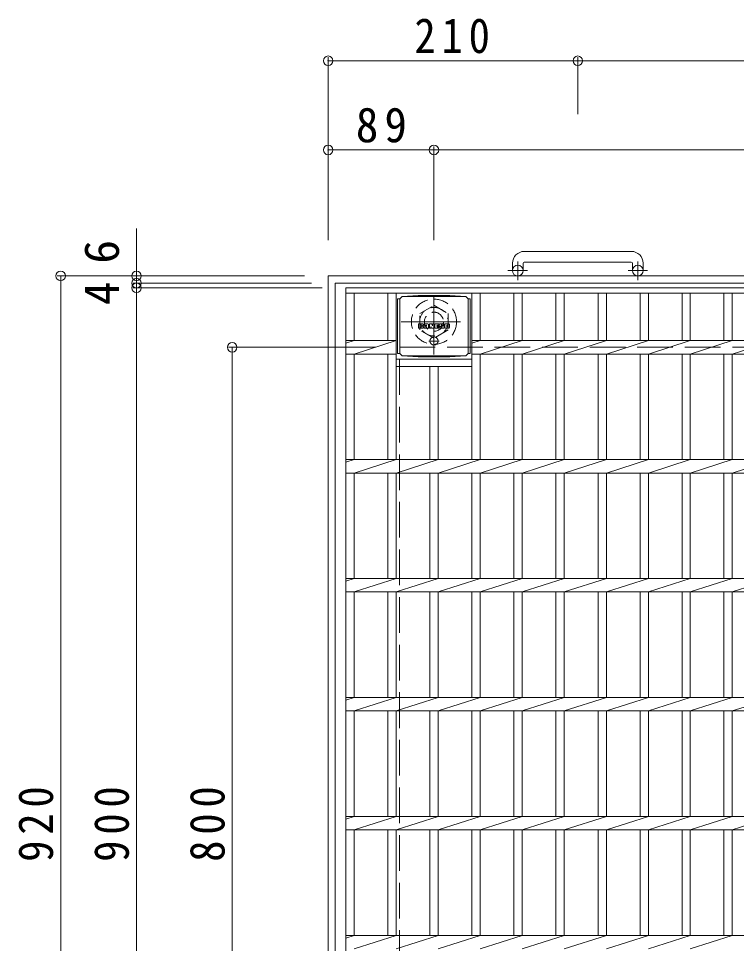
# Model space of a CAD drawing. Units: millimetres at full size, sheet at 1:10. Extents: x -2312 to 2340, y -1941 to 1789.
# Drawn here: x -1618 to -1014, y 1011 to 1789 of the extents above; entities that cross this region are included whole.
import ezdxf
from ezdxf.enums import TextEntityAlignment as Align

# ---------------------------------------------------------------- set-up
doc = ezdxf.new("R2010")
doc.units = ezdxf.units.MM
doc.header["$LTSCALE"] = 10
doc.header["$PDMODE"] = 32
doc.header["$PDSIZE"] = 8
for name, pattern in [('CHAIN1', [8, 5, -1, 1, -1]), ('DASHED1', [1.8, 1.2, -0.6]), ('DASHED3', [4, 3, -1])]:
    doc.linetypes.add(name, pattern=pattern)
for name, color, linetype, lineweight in [('C-1', 2, 'Continuous', 9), ('C-2', 3, 'Continuous', 9), ('C-4', 7, 'Continuous', 9), ('C-9', 2, 'Continuous', 9), ('C-F', 7, 'Continuous', 9)]:
    doc.layers.add(name, color=color, linetype=linetype, lineweight=lineweight)
doc.styles.add('ＭＳ ゴシック', font='')
doc.styles.get('ＭＳ ゴシック').set_extended_font_data('MS Gothic')

msp = doc.modelspace()

# ---------------------------------------------------------------- linework, layer by layer
at = {"layer": 'C-1'}
for p, q in [((-1102.39, 1593.06), (-1192.39, 1593.06)), ((-1202.39, 1583.06), (-1202.39, 1576.96)), ((-1193.39, 1583.06), (-1193.39, 1576.96)), ((-1192.39, 1584.06), (-1102.39, 1584.06)), ((-1101.39, 1583.06), (-1101.39, 1576.96)), ((-1092.39, 1583.06), (-1092.39, 1576.96)), ((-1357.39, 1572.46), (-437.39, 1572.46)), ((-1357.39, 652.46), (-1357.39, 1572.46)), ((-1351.39, 658.46), (-1351.39, 1566.46)), ((-1351.39, 1566.46), (-443.39, 1566.46))]:
    msp.add_line(p, q, dxfattribs=at)
at = {"layer": 'C-1', "linetype": 'CHAIN1'}
for p, q in [((-1197.89, 1568.85), (-1197.89, 1584.45)), ((-1096.89, 1568.85), (-1096.89, 1584.45)), ((-1189.73, 1576.96), (-1206.14, 1576.96)), ((-1088.73, 1576.96), (-1105.14, 1576.96)), ((-1268.39, 1506.32), (-1268.39, 1561.6)), ((-1296.03, 1533.96), (-1240.76, 1533.96))]:
    msp.add_line(p, q, dxfattribs=at)
at = {"layer": 'C-1', "linetype": 'DASHED1'}
for p, q in [((-1280.39, 1540.89), (-1268.39, 1547.81)), ((-1268.39, 1547.81), (-1256.39, 1540.89)), ((-1280.39, 1527.03), (-1280.39, 1540.89)), ((-1256.39, 1540.89), (-1256.39, 1527.03)), ((-1268.39, 1520.1), (-1280.39, 1527.03)), ((-1256.39, 1527.03), (-1268.39, 1520.1))]:
    msp.add_line(p, q, dxfattribs=at)
at = {"layer": 'C-1', "linetype": 'DASHED3'}
msp.add_line((-1297.39, 1512.46), (-497.39, 1512.46), dxfattribs=at)
msp.add_lwpolyline([(-497.39, 712.46), (-1297.39, 712.46), (-1297.39, 1512.46)], dxfattribs=at)
at = {"layer": 'C-1'}
for centre in [(-1197.89, 1576.96), (-1096.89, 1576.96)]:
    msp.add_circle(centre, 4.5, dxfattribs=at)
at = {"layer": 'C-1', "linetype": 'DASHED1'}
for radius in [19, 12, 8]:
    msp.add_circle((-1268.39, 1533.96), radius, dxfattribs=at)
at = {"layer": 'C-1'}
for centre, radius, start, end in [((-1192.39, 1583.06), 10, 90, 180), ((-1102.39, 1583.06), 10, 0, 90), ((-1192.39, 1583.06), 1, 90, 180), ((-1102.39, 1583.06), 1, 0, 90)]:
    msp.add_arc(centre, radius, start, end, dxfattribs=at)
at = {"layer": 'C-2'}
for p, q in [((-452.39, 1562.46), (-1342.39, 1562.46)), ((-1342.39, 1562.46), (-1342.39, 662.46)), ((-452.39, 1557.96), (-1342.39, 1557.96)), ((-1307.19, 1518.12), (-1307.19, 1557.96)), ((-1300.19, 1418.12), (-1300.19, 1557.96)), ((-1236.59, 1418.12), (-1236.59, 1557.96)), ((-1229.59, 1518.12), (-1229.59, 1557.96)), ((-1201.19, 1518.12), (-1201.19, 1557.96)), ((-1194.19, 1518.12), (-1194.19, 1557.96)), ((-1165.79, 1518.12), (-1165.79, 1557.96)), ((-1158.79, 1518.12), (-1158.79, 1557.96)), ((-1130.34, 1518.12), (-1130.34, 1557.96)), ((-1123.34, 1518.12), (-1123.34, 1557.96)), ((-1095.04, 1518.12), (-1095.04, 1557.96)), ((-1088.04, 1518.12), (-1088.04, 1557.96)), ((-1059.74, 1518.12), (-1059.74, 1557.96)), ((-1052.74, 1518.12), (-1052.74, 1557.96)), ((-1024.44, 1518.12), (-1024.44, 1557.96)), ((-1017.44, 1518.12), (-1017.44, 1557.96)), ((-1300.19, 1518.12), (-1342.39, 1518.12)), ((-1335.39, 1506.8), (-1300.19, 1518.12)), ((-1236.59, 1515.87), (-1229.59, 1518.12)), ((-558.19, 1518.12), (-1236.59, 1518.12)), ((-1229.59, 1506.8), (-1194.19, 1518.12)), ((-1194.19, 1506.8), (-1158.79, 1518.12)), ((-1158.79, 1506.8), (-1123.34, 1518.12)), ((-1123.34, 1506.8), (-1088.04, 1518.12)), ((-1088.04, 1506.8), (-1052.74, 1518.12)), ((-1052.74, 1506.8), (-1017.44, 1518.12)), ((-1017.44, 1506.8), (-982.14, 1518.12)), ((-1300.19, 1506.8), (-1342.39, 1506.8)), ((-1335.39, 1418.12), (-1335.39, 1506.8)), ((-1307.19, 1418.12), (-1307.19, 1506.8)), ((-1300.19, 1502.46), (-1236.59, 1502.46)), ((-558.19, 1506.8), (-1236.59, 1506.8)), ((-1229.59, 1418.12), (-1229.59, 1506.8)), ((-1201.19, 1418.12), (-1201.19, 1506.8)), ((-1194.19, 1418.12), (-1194.19, 1506.8)), ((-1165.79, 1418.12), (-1165.79, 1506.8)), ((-1158.79, 1418.12), (-1158.79, 1506.8)), ((-1130.34, 1418.12), (-1130.34, 1506.8)), ((-1123.34, 1418.12), (-1123.34, 1506.8)), ((-1095.04, 1418.12), (-1095.04, 1506.8)), ((-1088.04, 1418.12), (-1088.04, 1506.8)), ((-1059.74, 1418.12), (-1059.74, 1506.8)), ((-1052.74, 1418.12), (-1052.74, 1506.8)), ((-1024.44, 1418.12), (-1024.44, 1506.8)), ((-1017.44, 1418.12), (-1017.44, 1506.8)), ((-1300.19, 1496.46), (-1236.59, 1496.46)), ((-1271.89, 1418.12), (-1271.89, 1496.46)), ((-1264.89, 1418.12), (-1264.89, 1496.46)), ((-1342.39, 1415.87), (-1335.39, 1418.12)), ((-452.39, 1418.12), (-1342.39, 1418.12)), ((-1335.39, 1406.8), (-1300.19, 1418.12)), ((-1300.19, 1406.8), (-1264.89, 1418.12)), ((-452.39, 1406.8), (-1342.39, 1406.8)), ((-1307.19, 1318.12), (-1307.19, 1406.8)), ((-1300.19, 1318.12), (-1300.19, 1406.8)), ((-1271.89, 1318.12), (-1271.89, 1406.8)), ((-1236.59, 1318.12), (-1236.59, 1406.8)), ((-1201.19, 1318.12), (-1201.19, 1406.8)), ((-1165.79, 1318.12), (-1165.79, 1406.8)), ((-1130.34, 1318.12), (-1130.34, 1406.8)), ((-1095.04, 1318.12), (-1095.04, 1406.8)), ((-1059.74, 1318.12), (-1059.74, 1406.8)), ((-1024.44, 1318.12), (-1024.44, 1406.8)), ((-452.39, 1318.12), (-1342.39, 1318.12)), ((-1335.39, 1306.8), (-1300.19, 1318.12)), ((-1300.19, 1306.8), (-1264.89, 1318.12)), ((-452.39, 1306.8), (-1342.39, 1306.8)), ((-1307.19, 1218.12), (-1307.19, 1306.8)), ((-1300.19, 1218.12), (-1300.19, 1306.8)), ((-1271.89, 1218.12), (-1271.89, 1306.8)), ((-1236.59, 1218.12), (-1236.59, 1306.8)), ((-1201.19, 1218.12), (-1201.19, 1306.8)), ((-1165.79, 1218.12), (-1165.79, 1306.8)), ((-1130.34, 1218.12), (-1130.34, 1306.8)), ((-1095.04, 1218.12), (-1095.04, 1306.8)), ((-1059.74, 1218.12), (-1059.74, 1306.8)), ((-1024.44, 1218.12), (-1024.44, 1306.8)), ((-452.39, 1218.12), (-1342.39, 1218.12)), ((-1335.39, 1206.8), (-1300.19, 1218.12)), ((-1300.19, 1206.8), (-1264.89, 1218.12)), ((-1264.89, 1206.8), (-1229.59, 1218.12)), ((-1229.59, 1206.8), (-1194.19, 1218.12)), ((-1194.19, 1206.8), (-1158.79, 1218.12)), ((-1158.79, 1206.8), (-1123.34, 1218.12)), ((-1123.34, 1206.8), (-1088.04, 1218.12)), ((-1088.04, 1206.8), (-1052.74, 1218.12)), ((-1052.74, 1206.8), (-1017.44, 1218.12)), ((-1017.44, 1206.8), (-982.14, 1218.12)), ((-452.39, 1206.8), (-1342.39, 1206.8)), ((-1307.19, 1118.12), (-1307.19, 1206.8)), ((-1300.19, 1118.12), (-1300.19, 1206.8)), ((-1271.89, 1118.12), (-1271.89, 1206.8)), ((-1264.89, 1118.12), (-1264.89, 1206.8)), ((-1236.59, 1118.12), (-1236.59, 1206.8)), ((-1229.59, 1118.12), (-1229.59, 1206.8)), ((-1201.19, 1118.12), (-1201.19, 1206.8)), ((-1194.19, 1118.12), (-1194.19, 1206.8)), ((-1165.79, 1118.12), (-1165.79, 1206.8)), ((-1158.79, 1118.12), (-1158.79, 1206.8)), ((-1130.34, 1118.12), (-1130.34, 1206.8)), ((-1123.34, 1118.12), (-1123.34, 1206.8)), ((-1095.04, 1118.12), (-1095.04, 1206.8)), ((-1088.04, 1118.12), (-1088.04, 1206.8)), ((-1059.74, 1118.12), (-1059.74, 1206.8)), ((-1052.74, 1118.12), (-1052.74, 1206.8)), ((-1024.44, 1118.12), (-1024.44, 1206.8)), ((-1017.44, 1118.12), (-1017.44, 1206.8)), ((-452.39, 1118.12), (-1342.39, 1118.12)), ((-1335.39, 1106.8), (-1300.19, 1118.12)), ((-1300.19, 1106.8), (-1264.89, 1118.12)), ((-1264.89, 1106.8), (-1229.59, 1118.12)), ((-1229.59, 1106.8), (-1194.19, 1118.12)), ((-1194.19, 1106.8), (-1158.79, 1118.12)), ((-1158.79, 1106.8), (-1123.34, 1118.12)), ((-1123.34, 1106.8), (-1088.04, 1118.12)), ((-1088.04, 1106.8), (-1052.74, 1118.12)), ((-1052.74, 1106.8), (-1017.44, 1118.12)), ((-1017.44, 1106.8), (-982.14, 1118.12)), ((-452.39, 1106.8), (-1342.39, 1106.8)), ((-1307.19, 1018.12), (-1307.19, 1106.8)), ((-1300.19, 1018.12), (-1300.19, 1106.8)), ((-1271.89, 1018.12), (-1271.89, 1106.8)), ((-1264.89, 1018.12), (-1264.89, 1106.8)), ((-1236.59, 1018.12), (-1236.59, 1106.8)), ((-1229.59, 1018.12), (-1229.59, 1106.8)), ((-1201.19, 1018.12), (-1201.19, 1106.8)), ((-1194.19, 1018.12), (-1194.19, 1106.8)), ((-1165.79, 1018.12), (-1165.79, 1106.8)), ((-1158.79, 1018.12), (-1158.79, 1106.8)), ((-1130.34, 1018.12), (-1130.34, 1106.8)), ((-1123.34, 1018.12), (-1123.34, 1106.8)), ((-1095.04, 1018.12), (-1095.04, 1106.8)), ((-1088.04, 1018.12), (-1088.04, 1106.8)), ((-1059.74, 1018.12), (-1059.74, 1106.8)), ((-1052.74, 1018.12), (-1052.74, 1106.8)), ((-1024.44, 1018.12), (-1024.44, 1106.8)), ((-1017.44, 1018.12), (-1017.44, 1106.8)), ((-452.39, 1018.12), (-1342.39, 1018.12)), ((-1335.39, 1006.8), (-1300.19, 1018.12)), ((-1300.19, 1006.8), (-1264.89, 1018.12)), ((-1264.89, 1006.8), (-1229.59, 1018.12)), ((-1229.59, 1006.8), (-1194.19, 1018.12)), ((-1194.19, 1006.8), (-1158.79, 1018.12)), ((-1158.79, 1006.8), (-1123.34, 1018.12)), ((-1123.34, 1006.8), (-1088.04, 1018.12)), ((-1088.04, 1006.8), (-1052.74, 1018.12)), ((-1052.74, 1006.8), (-1017.44, 1018.12))]:
    msp.add_line(p, q, dxfattribs=at)
for points in [[(-1342.39, 1515.87), (-1335.39, 1518.12), (-1335.39, 1557.96)], [(-1264.89, 1318.12), (-1264.89, 1406.8), (-1229.59, 1418.12)], [(-1229.59, 1318.12), (-1229.59, 1406.8), (-1194.19, 1418.12)], [(-1194.19, 1318.12), (-1194.19, 1406.8), (-1158.79, 1418.12)], [(-1158.79, 1318.12), (-1158.79, 1406.8), (-1123.34, 1418.12)], [(-1123.34, 1318.12), (-1123.34, 1406.8), (-1088.04, 1418.12)], [(-1088.04, 1318.12), (-1088.04, 1406.8), (-1052.74, 1418.12)], [(-1052.74, 1318.12), (-1052.74, 1406.8), (-1017.44, 1418.12)], [(-1017.44, 1318.12), (-1017.44, 1406.8), (-982.14, 1418.12)], [(-1342.39, 1315.87), (-1335.39, 1318.12), (-1335.39, 1406.8)], [(-1264.89, 1218.12), (-1264.89, 1306.8), (-1229.59, 1318.12)], [(-1229.59, 1218.12), (-1229.59, 1306.8), (-1194.19, 1318.12)], [(-1194.19, 1218.12), (-1194.19, 1306.8), (-1158.79, 1318.12)], [(-1158.79, 1218.12), (-1158.79, 1306.8), (-1123.34, 1318.12)], [(-1123.34, 1218.12), (-1123.34, 1306.8), (-1088.04, 1318.12)], [(-1088.04, 1218.12), (-1088.04, 1306.8), (-1052.74, 1318.12)], [(-1052.74, 1218.12), (-1052.74, 1306.8), (-1017.44, 1318.12)], [(-1017.44, 1218.12), (-1017.44, 1306.8), (-982.14, 1318.12)], [(-1342.39, 1215.87), (-1335.39, 1218.12), (-1335.39, 1306.8)], [(-1342.39, 1115.87), (-1335.39, 1118.12), (-1335.39, 1206.8)], [(-1342.39, 1015.87), (-1335.39, 1018.12), (-1335.39, 1106.8)]]:
    msp.add_lwpolyline(points, dxfattribs=at)
at = {"layer": 'C-4'}
for p, q in [((-1357.39, 1756.35), (-1357.39, 1602.46)), ((-1357.39, 1753.35), (-1147.39, 1753.35)), ((-1147.39, 1756.35), (-1147.39, 1708.35)), ((-1147.39, 1753.35), (-647.39, 1753.35)), ((-1268.39, 1681.35), (-1268.39, 1602.46)), ((-1268.39, 1678.35), (-1357.39, 1678.35)), ((-526.39, 1678.35), (-1268.39, 1678.35)), ((-1518.61, 1612.3), (-1518.61, 1566.46)), ((-1585.4, 1572.46), (-1377.39, 1572.46)), ((-1582.4, 652.46), (-1582.4, 1572.46)), ((-1521.61, 1566.46), (-1371.39, 1566.46)), ((-1518.61, 1566.46), (-1518.61, 1562.46)), ((-1521.61, 1562.46), (-1362.39, 1562.46)), ((-1518.61, 1562.46), (-1518.61, 662.46)), ((-1441.11, 1512.46), (-1317.39, 1512.46)), ((-1438.11, 712.46), (-1438.11, 1512.46))]:
    msp.add_line(p, q, dxfattribs=at)
for p in [(-1357.39, 1753.35), (-1147.39, 1753.35), (-1357.39, 1678.35), (-1268.39, 1678.35), (-1582.4, 1572.46), (-1518.61, 1572.46), (-1518.61, 1566.46), (-1518.61, 1562.46), (-1438.11, 1512.46)]:
    msp.add_point(p, dxfattribs=at)
at = {"layer": 'C-9'}
for p, q in [((-1297.14, 1553.23), (-1295.14, 1555.23)), ((-1295.14, 1555.23), (-1281.68, 1555.91)), ((-1295.14, 1555.23), (-1241.64, 1555.23)), ((-1255.11, 1555.91), (-1281.68, 1555.91)), ((-1241.64, 1555.23), (-1255.11, 1555.91)), ((-1239.64, 1553.23), (-1241.64, 1555.23)), ((-1297.14, 1553.19), (-1298.94, 1553.19)), ((-1298.94, 1553.19), (-1298.94, 1507.27)), ((-1297.14, 1507.23), (-1297.14, 1553.23)), ((-1239.64, 1507.23), (-1239.64, 1553.23)), ((-1239.64, 1553.19), (-1237.84, 1553.19)), ((-1237.84, 1553.19), (-1237.84, 1507.27)), ((-1297.14, 1507.27), (-1298.94, 1507.27)), ((-1297.14, 1507.23), (-1295.14, 1505.23)), ((-1295.14, 1505.23), (-1281.68, 1504.55)), ((-1295.14, 1505.23), (-1241.64, 1505.23)), ((-1255.11, 1504.55), (-1281.68, 1504.55)), ((-1241.64, 1505.23), (-1255.11, 1504.55)), ((-1239.64, 1507.23), (-1241.64, 1505.23)), ((-1239.64, 1507.27), (-1237.84, 1507.27))]:
    msp.add_line(p, q, dxfattribs=at)
at = {"layer": 'C-9', "linetype": 'CHAIN1'}
for p, q in [((-1264.04, 1517.73), (-1272.75, 1517.73)), ((-1268.39, 1521.42), (-1268.39, 1514.04))]:
    msp.add_line(p, q, dxfattribs=at)
at = {"layer": 'C-9'}
msp.add_circle((-1268.39, 1517.73), 3.5, dxfattribs=at)
at = {"layer": 'C-F'}
for p, q in [((-1281.4, 1528.63), (-1281.4, 1531.99)), ((-1279.72, 1532.14), (-1281.25, 1532.14)), ((-1279.56, 1531.99), (-1279.56, 1531.06)), ((-1279.06, 1531.99), (-1279.06, 1531.06)), ((-1277.56, 1532.14), (-1278.9, 1532.14)), ((-1277.4, 1531.99), (-1277.4, 1531.2)), ((-1273.42, 1532.14), (-1276.21, 1532.14)), ((-1272.22, 1531.99), (-1272.22, 1528.63)), ((-1272.07, 1532.14), (-1270.36, 1532.14)), ((-1270.21, 1532.03), (-1269.73, 1530.54)), ((-1269.57, 1531.99), (-1269.57, 1530.56)), ((-1269.41, 1532.14), (-1268.39, 1532.14)), ((-1268.24, 1531.99), (-1268.24, 1528.63)), ((-1267.73, 1528.63), (-1267.73, 1531.99)), ((-1267.57, 1532.14), (-1264.55, 1532.14)), ((-1264.39, 1531.31), (-1264.39, 1531.99)), ((-1260.41, 1532.14), (-1263.46, 1532.14)), ((-1255.91, 1532.14), (-1258.85, 1532.14)), ((-1281.25, 1528.47), (-1279.72, 1528.47)), ((-1279.56, 1528.63), (-1279.56, 1529.72)), ((-1279.07, 1528.63), (-1279.07, 1529.72)), ((-1278.91, 1528.47), (-1277.55, 1528.47)), ((-1277.4, 1528.63), (-1277.4, 1529.56)), ((-1276.73, 1528.63), (-1276.73, 1531.62)), ((-1275.23, 1528.47), (-1276.58, 1528.47)), ((-1275.07, 1530.35), (-1275.07, 1530.89)), ((-1275.07, 1528.63), (-1275.07, 1529.05)), ((-1274.61, 1530.3), (-1275.02, 1530.3)), ((-1274.56, 1530.35), (-1274.56, 1530.89)), ((-1274.56, 1528.63), (-1274.56, 1529.05)), ((-1274.4, 1528.47), (-1273.05, 1528.47)), ((-1272.9, 1528.63), (-1272.9, 1531.62)), ((-1271.06, 1528.47), (-1272.07, 1528.47)), ((-1270.91, 1528.63), (-1270.91, 1529.54)), ((-1270.42, 1528.59), (-1270.71, 1529.57)), ((-1268.39, 1528.47), (-1270.27, 1528.47)), ((-1267.57, 1528.47), (-1264.56, 1528.47)), ((-1264.55, 1531.15), (-1265.67, 1531.15)), ((-1264.55, 1530.71), (-1265.67, 1530.71)), ((-1264.55, 1529.91), (-1265.67, 1529.91)), ((-1264.56, 1529.48), (-1265.67, 1529.48)), ((-1264.41, 1528.63), (-1264.41, 1529.32)), ((-1264.39, 1530.06), (-1264.39, 1530.55)), ((-1263.89, 1529.49), (-1263.89, 1529)), ((-1263.73, 1529.64), (-1262.38, 1529.64)), ((-1261.88, 1529.97), (-1263.46, 1529.97)), ((-1260.31, 1528.47), (-1263.37, 1528.47)), ((-1262.23, 1530.8), (-1262.23, 1531.21)), ((-1262.22, 1529.49), (-1262.22, 1529.38)), ((-1262.07, 1530.64), (-1260.31, 1530.64)), ((-1261.72, 1529.82), (-1261.72, 1529.38)), ((-1261.71, 1531.12), (-1261.71, 1531.21)), ((-1261.56, 1530.96), (-1259.89, 1530.96)), ((-1259.89, 1531.62), (-1259.89, 1530.96)), ((-1259.38, 1529), (-1259.38, 1531.62)), ((-1255.91, 1528.47), (-1258.85, 1528.47)), ((-1257.7, 1529.8), (-1257.7, 1530.82)), ((-1257.06, 1529.8), (-1257.06, 1530.82)), ((-1255.38, 1531.62), (-1255.38, 1529))]:
    msp.add_line(p, q, dxfattribs=at)
for centre, radius, start, end in [((-1281.25, 1531.99), 0.157, 90, 180), ((-1279.72, 1531.99), 0.157, 0, 90), ((-1278.9, 1531.99), 0.157, 90, 180), ((-1277.56, 1531.99), 0.157, 0, 90), ((-1276.21, 1531.62), 0.524, 90, 180), ((-1273.42, 1531.62), 0.524, 0, 90), ((-1272.07, 1531.99), 0.157, 90, 180), ((-1270.36, 1531.99), 0.157, 17.75635, 90), ((-1269.41, 1531.99), 0.157, 90, 180), ((-1268.39, 1531.99), 0.157, 0, 90), ((-1267.57, 1531.99), 0.157, 90, 180), ((-1264.55, 1531.99), 0.157, 0, 90), ((-1261.51, 1531.06), 2.38, 157.10112, 202.89888), ((-1263.46, 1531.88), 0.262, 90, 157.10112), ((-1260.41, 1531.62), 0.524, 0, 90), ((-1258.85, 1531.62), 0.524, 90, 180), ((-1255.91, 1531.62), 0.524, 0, 90), ((-1281.25, 1528.63), 0.157, 180, 270), ((-1279.72, 1528.63), 0.157, 270, 0), ((-1279.32, 1529.72), 0.249, 0, 180), ((-1279.31, 1531.06), 0.251, 180, 0), ((-1278.91, 1528.63), 0.157, 180, 270), ((-1278.48, 1530.39), 0.088, 97.33171, 266.57183), ((-1278.78, 1532.72), 2.27, 277.33171, 299.42073), ((-1278.58, 1528.66), 1.64, 53.71985, 86.57183), ((-1277.92, 1531.2), 0.524, 299.42073, 0), ((-1277.92, 1529.56), 0.524, 0, 53.71985), ((-1277.55, 1528.63), 0.157, 270, 0), ((-1276.58, 1528.63), 0.157, 180, 270), ((-1275.23, 1528.63), 0.157, 270, 0), ((-1274.82, 1530.89), 0.255, 0, 180), ((-1274.82, 1529.05), 0.255, 0, 180), ((-1275.02, 1530.35), 0.052, 180, 270), ((-1274.61, 1530.35), 0.052, 270, 0), ((-1274.4, 1528.63), 0.157, 180, 270), ((-1273.05, 1528.63), 0.157, 270, 0), ((-1272.07, 1528.63), 0.157, 180, 270), ((-1271.06, 1528.63), 0.157, 270, 0), ((-1270.81, 1529.54), 0.101, 16.48875, 180), ((-1270.27, 1528.63), 0.157, 196.48875, 270), ((-1269.65, 1530.56), 0.083, 197.75635, 0), ((-1268.39, 1528.63), 0.157, 270, 0), ((-1267.57, 1528.63), 0.157, 180, 270), ((-1265.67, 1530.93), 0.22, 90, 270), ((-1265.67, 1529.69), 0.214, 90, 270), ((-1264.56, 1529.32), 0.157, 0, 90), ((-1264.56, 1528.63), 0.157, 270, 0), ((-1264.55, 1531.31), 0.157, 270, 0), ((-1264.55, 1530.55), 0.157, 0, 90), ((-1264.55, 1530.06), 0.157, 270, 0), ((-1263.73, 1529.49), 0.157, 90, 180), ((-1263.37, 1529), 0.524, 180, 270), ((-1263.46, 1530.24), 0.262, 202.89888, 270), ((-1262.38, 1529.49), 0.157, 0, 90), ((-1261.97, 1531.21), 0.259, 0, 180), ((-1262.07, 1530.8), 0.157, 180, 270), ((-1261.97, 1529.38), 0.25, 180, 0), ((-1261.88, 1529.82), 0.157, 0, 90), ((-1261.56, 1531.12), 0.157, 180, 270), ((-1260.31, 1530.38), 0.262, 22.90802, 90), ((-1260.31, 1528.74), 0.262, 270, 337.09198), ((-1262.26, 1529.56), 2.37, 337.09198, 22.90802), ((-1258.85, 1529), 0.524, 180, 270), ((-1257.38, 1530.82), 0.321, 0, 180), ((-1257.38, 1529.8), 0.321, 180, 0), ((-1255.91, 1529), 0.524, 270, 0)]:
    msp.add_arc(centre, radius, start, end, dxfattribs=at)

# ---------------------------------------------------------------- texts
at = {"layer": 'C-4', "color": 2, "style": 'ＭＳ ゴシック'}
for s, p in [('6', (-1524.61, 1582.74)), ('4', (-1524.61, 1547.82))]:
    msp.add_text(s, height=29.33, rotation=90, dxfattribs=at).set_placement(p, align=Align.BOTTOM_LEFT)
at = {"layer": 'C-4', "color": 2, "char_height": 29.33, "attachment_point": 7, "style": 'ＭＳ ゴシック'}
for s, insert in [('\\T1.27;\\W0.9;210', (-1284.89, 1759.35)), ('\\T1.27;\\W0.95;89', (-1334.14, 1684.35))]:
    msp.add_mtext(s, dxfattribs=dict(at, insert=insert))
at = {"layer": 'C-4', "color": 2, "char_height": 29.33, "attachment_point": 7, "rotation": 90, "style": 'ＭＳ ゴシック'}
for s, insert in [('\\T1.27;\\W0.9;920', (-1588.4, 1079.96)), ('\\T1.27;\\W0.9;900', (-1524.61, 1079.96)), ('\\T1.27;\\W0.9;800', (-1444.11, 1079.96))]:
    msp.add_mtext(s, dxfattribs=dict(at, insert=insert))

doc.saveas('drawing.dxf')
